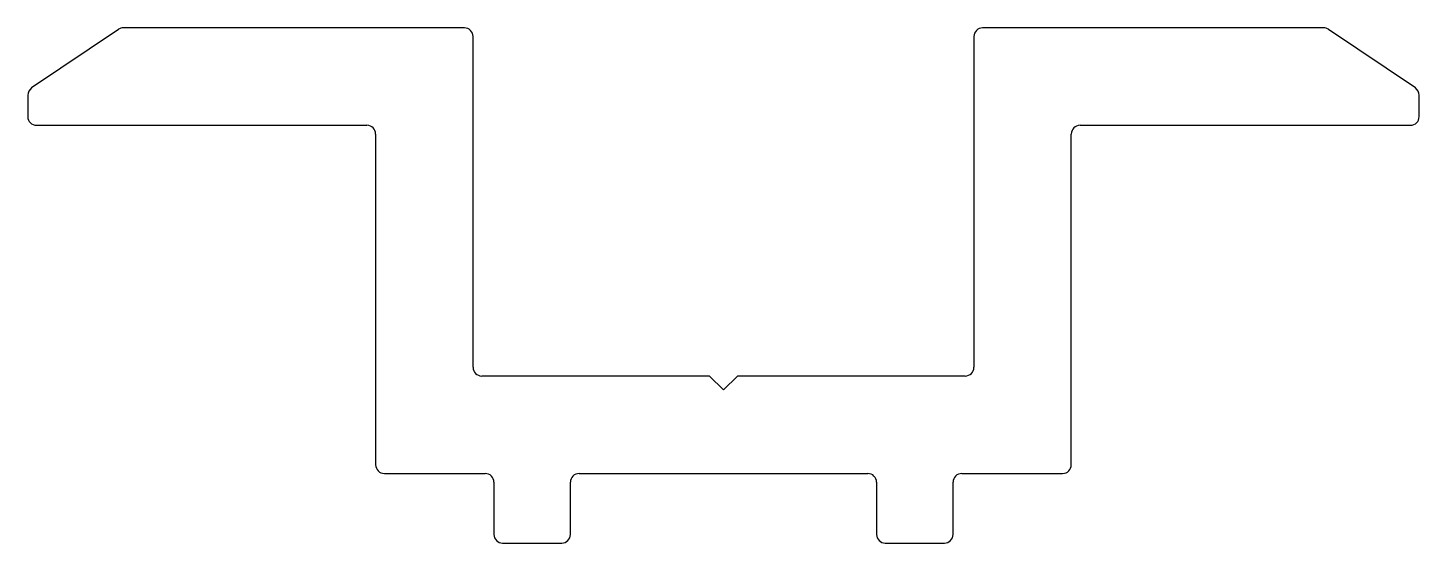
# Model space of a CAD drawing. Extents: x 724.7 to 764.7, y 698.7 to 713.5.
import ezdxf

# ---------------------------------------------------------------- set-up
doc = ezdxf.new("R2010")
doc.units = 0
doc.layers.get('0').update_dxf_attribs({"linetype": 'CONTINUOUS'})

msp = doc.modelspace()

# ---------------------------------------------------------------- linework, layer by layer
for p, q in [((727.319, 713.47), (724.824, 711.787)), ((737.264, 713.513), (727.459, 713.513)), ((737.514, 703.763), (737.514, 713.263)), ((751.914, 713.263), (751.914, 703.763)), ((761.969, 713.513), (752.164, 713.513)), ((764.604, 711.787), (762.109, 713.47)), ((724.714, 711.58), (724.714, 710.963)), ((764.714, 710.963), (764.714, 711.58)), ((724.964, 710.713), (734.464, 710.713)), ((734.714, 710.463), (734.714, 700.963)), ((754.714, 700.963), (754.714, 710.463)), ((754.964, 710.713), (764.464, 710.713)), ((744.314, 703.513), (737.764, 703.513)), ((744.714, 703.113), (744.314, 703.513)), ((745.114, 703.513), (744.714, 703.113)), ((751.664, 703.513), (745.114, 703.513)), ((734.964, 700.713), (737.864, 700.713)), ((738.114, 700.463), (738.114, 698.963)), ((740.314, 698.963), (740.314, 700.463)), ((740.564, 700.713), (748.864, 700.713)), ((749.114, 700.463), (749.114, 698.963)), ((751.314, 698.963), (751.314, 700.463)), ((751.564, 700.713), (754.464, 700.713)), ((738.364, 698.713), (740.064, 698.713)), ((749.364, 698.713), (751.064, 698.713))]:
    msp.add_line(p, q)
for centre, start, end in [((727.459, 713.263), 90, 124), ((737.264, 713.263), 0, 90), ((752.164, 713.263), 90, 180), ((761.969, 713.263), 56, 90), ((724.964, 711.58), 124, 180), ((764.464, 711.58), 0, 56), ((724.964, 710.963), 180, 270), ((764.464, 710.963), 270, 0), ((734.464, 710.463), 0, 90), ((754.964, 710.463), 90, 180), ((737.764, 703.763), 180, 270), ((751.664, 703.763), 270, 0), ((734.964, 700.963), 180, 270), ((754.464, 700.963), 270, 0), ((737.864, 700.463), 0, 90), ((740.564, 700.463), 90, 180), ((748.864, 700.463), 0, 90), ((751.564, 700.463), 90, 180), ((738.364, 698.963), 180, 270), ((740.064, 698.963), 270, 0), ((749.364, 698.963), 180, 270), ((751.064, 698.963), 270, 0)]:
    msp.add_arc(centre, 0.25, start, end)

doc.saveas('drawing.dxf')
